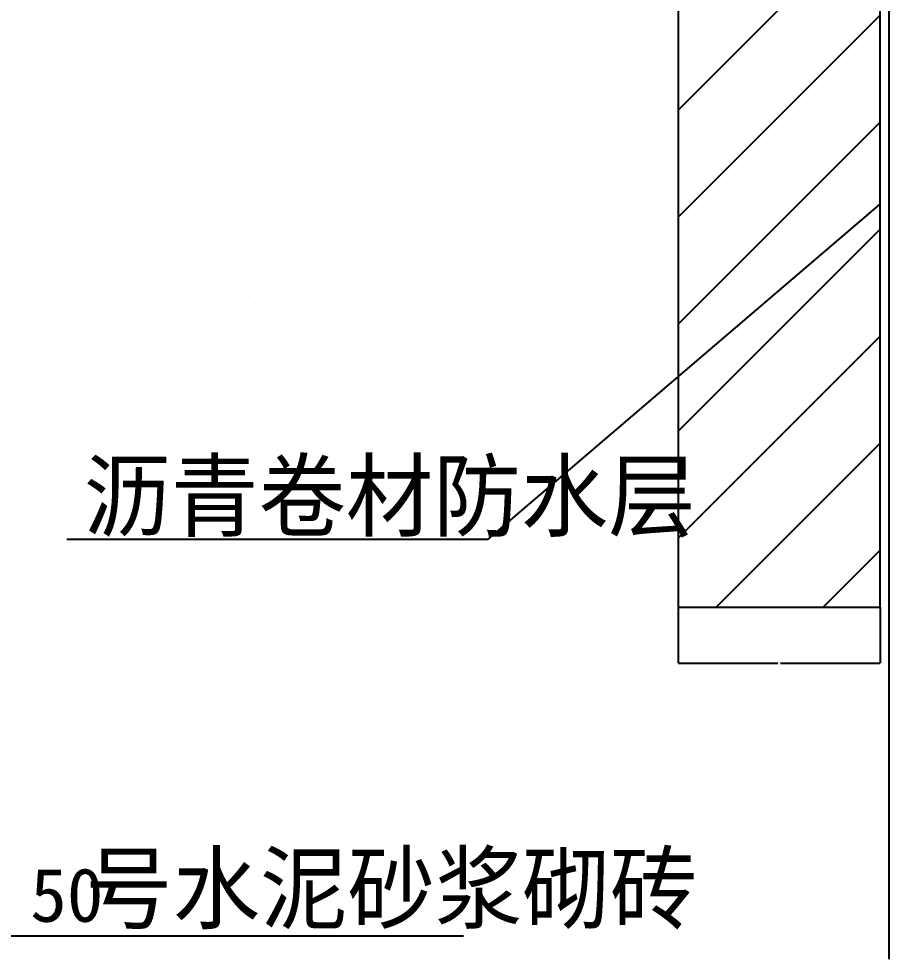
# Model space of a CAD drawing. Header units: metres. Extents: x 8939 to 13054, y 16704 to 19102.
# Drawn here: x 9994 to 11029, y 16704 to 17823 of the extents above; entities that cross this region are included whole.
import ezdxf

# ---------------------------------------------------------------- set-up
doc = ezdxf.new("R2010")
doc.units = ezdxf.units.M
for name, color, linetype in [('ZZ-1', 255, 'Continuous'), ('ZZ-11', 6, 'Continuous'), ('ZZ-3', 3, 'Continuous'), ('ZZ-6', 7, 'Continuous'), ('ZZ-7', 7, 'Continuous')]:
    doc.layers.add(name, color=color, linetype=linetype)
doc.dimstyles.get("Standard").update_dxf_attribs({"dimtxt": 2.5, "dimasz": 2.5, "dimexe": 1.25, "dimexo": 0.625, "dimtad": 1, "dimcen": 2.5, "dimazin": 3, "dimtfac": 1, "dimtmove": 0, "dimatfit": 3})

# ---------------------------------------------------------------- blocks, each defined once
blk = doc.blocks.new('X3')
for p, q in [((10549.98, 3931.46), (10727.47, 4108.95)), ((10549.98, 4058.74), (10600.19, 4108.95)), ((11934.28, 4042.97), (12000.27, 4108.95)), ((11934.28, 3915.69), (12127.54, 4108.95)), ((10549.98, 3804.18), (10789.98, 4044.18)), ((11934.28, 3788.41), (12174.28, 4028.41)), ((10549.98, 3676.9), (10789.98, 3916.9)), ((11934.28, 3661.13), (12174.28, 3901.13)), ((10549.98, 3549.62), (10789.98, 3789.62)), ((11934.28, 3533.85), (12174.28, 3773.85)), ((10549.98, 3422.34), (10789.98, 3662.34)), ((11934.28, 3406.57), (12174.28, 3646.57)), ((10549.98, 3295.07), (10789.98, 3535.07)), ((11934.28, 3279.29), (12174.28, 3519.29)), ((10549.98, 3167.79), (10789.98, 3407.79)), ((11934.28, 3152.01), (12174.28, 3392.01)), ((10579.02, 3069.54), (10789.98, 3280.51)), ((11979.09, 3069.54), (12174.28, 3264.73)), ((10706.29, 3069.54), (10789.98, 3153.23)), ((12106.37, 3069.54), (12174.28, 3137.45))]:
    blk.add_line(p, q)
blk = doc.blocks.new('X5')
for p, q in [((11121.19, 3715.16), (11121.19, 3715.16)), ((11121.19, 3715.16), (11121.19, 3715.16)), ((11505.95, 3718.49), (11505.95, 3718.49)), ((11761.76, 3717.27), (11761.76, 3717.27)), ((11139.62, 3698.27), (11139.62, 3698.27)), ((11163.36, 3688.29), (11163.36, 3688.29)), ((11226.62, 3618.55), (11226.62, 3618.55)), ((11371.08, 3615), (11371.08, 3615)), ((11641.17, 3624.74), (11641.17, 3624.74)), ((11315.17, 3591.58), (11315.17, 3591.58)), ((11326.15, 3527.34), (11326.15, 3527.34)), ((11512.25, 3525.81), (11512.25, 3525.81)), ((11250.49, 3522.47), (11250.49, 3522.47)), ((11344.59, 3510.45), (11344.59, 3510.45)), ((11513.37, 3465.31), (11513.37, 3465.31)), ((11555.54, 3438.45), (11555.54, 3438.45)), ((11431.59, 3430.73), (11431.59, 3430.73)), ((11121.57, 3423.55), (11121.57, 3423.55)), ((11377.38, 3422.32), (11377.38, 3422.32)), ((11531.12, 3339.53), (11531.12, 3339.53)), ((11707.35, 3341.73), (11707.35, 3341.73)), ((11256.79, 3329.79), (11256.79, 3329.79)), ((10986.7, 3320.06), (10986.7, 3320.06)), ((11549.55, 3322.64), (11549.55, 3322.64))]:
    blk.add_line(p, q)
blk = doc.blocks.new('*D8')
for p, q in [((10778.28, 17123.04), (10778.28, 17056.35)), ((11018.28, 17123.04), (11018.28, 17056.35)), ((10778.53, 17056.35), (10896.78, 17056.35)), ((10899.78, 17056.35), (11018.03, 17056.35))]:
    blk.add_line(p, q)
at = {"layer": 'Defpoints'}
for p in [(10778.28, 17123.04), (11018.28, 17123.04), (10778.28, 17056.35)]:
    blk.add_point(p, dxfattribs=at)
at = {"layer": 'ZZ-3', "insert": (10898.28, 17056.35), "char_height": 1, "attachment_point": 5}
blk.add_mtext('240', dxfattribs=at)

msp = doc.modelspace()

# ---------------------------------------------------------------- linework, layer by layer
at = {"layer": 'ZZ-1'}
for p, q in [((10778.35, 17123.04), (10778.35, 18162.45)), ((11018.35, 17123.04), (11018.35, 18162.45)), ((10778.35, 17123.04), (11018.35, 17123.04))]:
    msp.add_line(p, q, dxfattribs=at)
at = {"layer": 'ZZ-11'}
msp.add_lwpolyline([(11029.06, 16704.11), (11029.06, 18371.33)], dxfattribs=at)
at = {"layer": 'ZZ-3'}
for points in [[(11018.35, 17602.7), (10551.44, 17203.27), (10050.96, 17203.27)], [(9521.89, 17431.91), (9950.87, 16731.71), (10522.84, 16731.71)]]:
    msp.add_lwpolyline(points, dxfattribs=at)

# ---------------------------------------------------------------- block references
at = {"layer": 'ZZ-7'}
for name in ['X3', 'X5']:
    msp.add_blockref(name, (-1155.93, 14053.5), dxfattribs=at)

# ---------------------------------------------------------------- texts
at = {"layer": 'ZZ-6'}
for s, height, p in [('沥青卷材防水层', 80, (10070.89, 17215.43)), ('号水泥砂浆砌砖', 80, (10072.84, 16748.62)), ('50', 64, (10007.5, 16748.62))]:
    msp.add_text(s, height=height, dxfattribs=at).set_placement(p)

# ---------------------------------------------------------------- dimensions: what is measured, and where the dimension line sits
at = {"layer": 'ZZ-3'}
dim = msp.add_linear_dim(base=(10778.28, 17056.35), p1=(10778.28, 17123.04), p2=(11018.28, 17123.04), dimstyle='Standard', dxfattribs=at)
dim.commit()
dim.dimension.update_dxf_attribs({"geometry": '*D8', "text_midpoint": (10898.28, 17056.35)})

doc.saveas('drawing.dxf')
